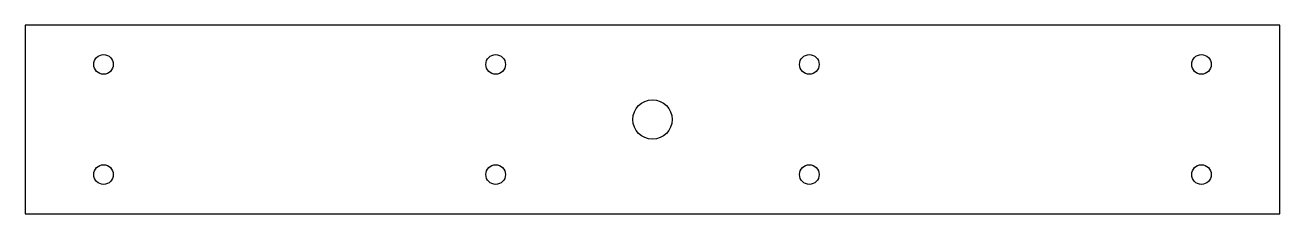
# Model space of a CAD drawing. Header units: inches. Extents: x -4 to 4, y 0.15 to 1.35.
import ezdxf

# ---------------------------------------------------------------- set-up
doc = ezdxf.new("R2010")
doc.units = ezdxf.units.IN
doc.header["$MEASUREMENT"] = 0

msp = doc.modelspace()

# ---------------------------------------------------------------- linework, layer by layer
msp.add_lwpolyline([(-4, 1.35), (-4, 0.15), (4, 0.15), (4, 1.35)], close=True)
for centre, radius in [((-3.5, 1.1), 0.0625), ((-1, 1.1), 0.0625), ((1, 1.1), 0.0625), ((3.5, 1.1), 0.0625), ((0, 0.75), 0.125), ((-3.5, 0.4), 0.0625), ((-1, 0.4), 0.0625), ((1, 0.4), 0.0625), ((3.5, 0.4), 0.0625)]:
    msp.add_circle(centre, radius)

doc.saveas('drawing.dxf')
